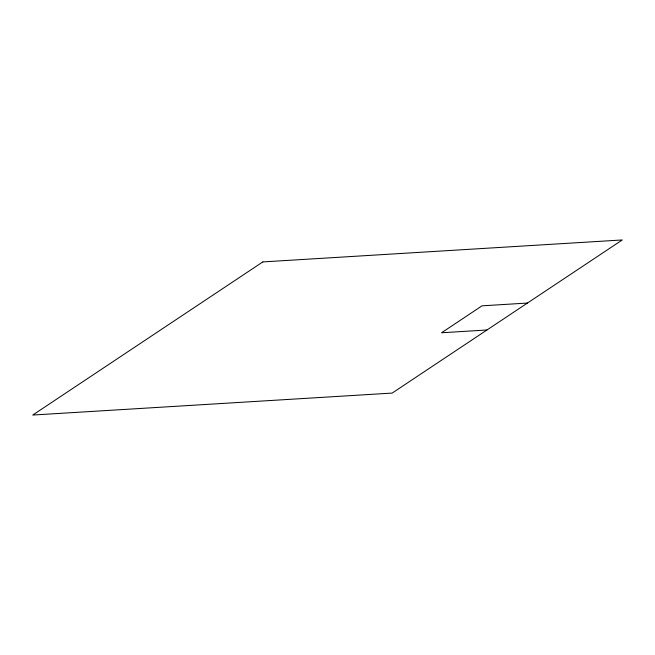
<?xml version="1.0" encoding="UTF-8"?>
<svg xmlns="http://www.w3.org/2000/svg" width="655" height="655" viewBox="0 0 655 655"><rect width="100%" height="100%" fill="white"/><g stroke="black" fill="none" stroke-linecap="round" stroke-linejoin="round"><path stroke-width="0.98" d="M527.447 303.052L482.031 305.828L441.552 332.765L486.968 329.989M262.835 261.918L32.75 415.041L392.165 393.082L622.25 239.959L262.835 261.918"/></g></svg>
